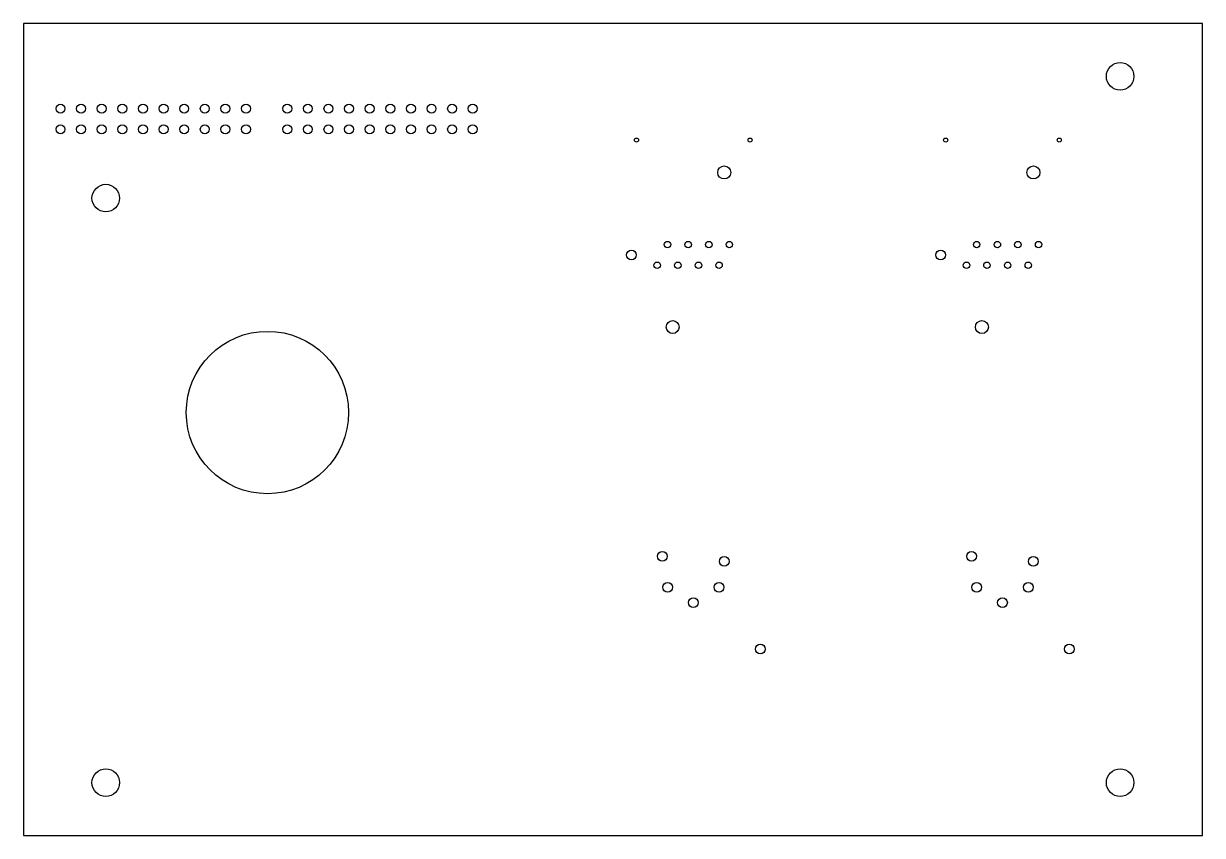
# Model space of a CAD drawing. Header units: millimetres. Extents: x 0 to 145, y -100 to 0.
import ezdxf

# ---------------------------------------------------------------- set-up
doc = ezdxf.new("R2010")
doc.units = ezdxf.units.MM

msp = doc.modelspace()

# ---------------------------------------------------------------- linework, layer by layer
at = {"color": 7, "linetype": 'Continuous', "lineweight": 25}
for p, q in [((145.27, 0), (0, 0)), ((0, 0), (0, -100)), ((145.27, -100), (145.27, 0)), ((0, -100), (145.27, -100))]:
    msp.add_line(p, q, dxfattribs=at)
for centre, radius in [((135.13, -6.5), 1.7), ((4.55, -10.48), 0.55), ((7.09, -10.48), 0.55), ((9.63, -10.48), 0.55), ((12.17, -10.48), 0.55), ((14.71, -10.48), 0.55), ((17.25, -10.48), 0.55), ((19.79, -10.48), 0.55), ((22.33, -10.48), 0.55), ((24.87, -10.48), 0.55), ((27.41, -10.48), 0.55), ((32.49, -10.48), 0.55), ((35.03, -10.48), 0.55), ((37.57, -10.48), 0.55), ((40.11, -10.48), 0.55), ((42.65, -10.48), 0.55), ((45.19, -10.48), 0.55), ((47.73, -10.48), 0.55), ((50.27, -10.48), 0.55), ((52.81, -10.48), 0.55), ((55.35, -10.48), 0.55), ((4.55, -13.02), 0.55), ((7.09, -13.02), 0.55), ((9.63, -13.02), 0.55), ((12.17, -13.02), 0.55), ((14.71, -13.02), 0.55), ((17.25, -13.02), 0.55), ((19.79, -13.02), 0.55), ((22.33, -13.02), 0.55), ((24.87, -13.02), 0.55), ((27.41, -13.02), 0.55), ((32.49, -13.02), 0.55), ((35.03, -13.02), 0.55), ((37.57, -13.02), 0.55), ((40.11, -13.02), 0.55), ((42.65, -13.02), 0.55), ((45.19, -13.02), 0.55), ((47.73, -13.02), 0.55), ((50.27, -13.02), 0.55), ((52.81, -13.02), 0.55), ((55.35, -13.02), 0.55), ((75.53, -14.35), 0.25), ((89.53, -14.35), 0.25), ((113.63, -14.35), 0.25), ((127.63, -14.35), 0.25), ((86.34, -18.34), 0.8), ((124.44, -18.34), 0.8), ((10.13, -21.5), 1.7), ((79.36, -27.23), 0.4), ((81.89, -27.23), 0.4), ((84.44, -27.23), 0.4), ((86.97, -27.23), 0.4), ((117.45, -27.23), 0.4), ((120, -27.23), 0.4), ((122.53, -27.23), 0.4), ((125.08, -27.23), 0.4), ((74.91, -28.5), 0.6), ((113.01, -28.5), 0.6), ((78.08, -29.77), 0.4), ((80.62, -29.77), 0.4), ((83.17, -29.77), 0.4), ((85.7, -29.77), 0.4), ((116.19, -29.77), 0.4), ((118.72, -29.77), 0.4), ((121.27, -29.77), 0.4), ((123.81, -29.77), 0.4), ((79.99, -37.38), 0.8), ((118.09, -37.38), 0.8), ((30.05, -47.91), 10), ((78.72, -65.62), 0.6), ((116.82, -65.62), 0.6), ((86.34, -66.25), 0.6), ((124.44, -66.25), 0.6), ((79.36, -69.43), 0.6), ((85.7, -69.43), 0.6), ((117.45, -69.43), 0.6), ((123.81, -69.43), 0.6), ((82.53, -71.33), 0.6), ((120.63, -71.33), 0.6), ((90.78, -77.05), 0.6), ((128.88, -77.05), 0.6), ((10.13, -93.5), 1.7), ((135.13, -93.5), 1.7)]:
    msp.add_circle(centre, radius, dxfattribs=at)

doc.saveas('drawing.dxf')
